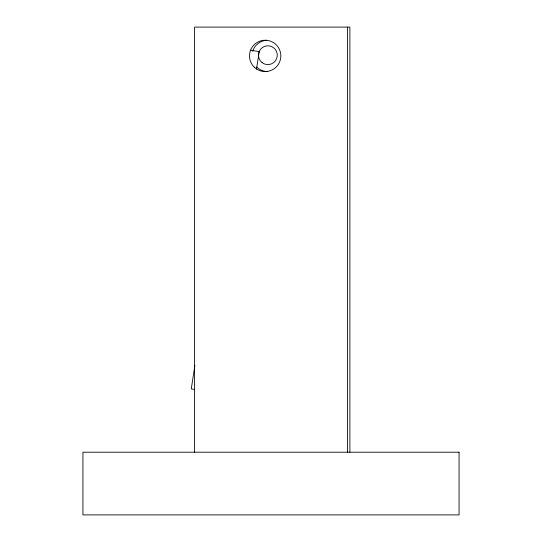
<?xml version="1.0" encoding="UTF-8"?>
<svg xmlns="http://www.w3.org/2000/svg" width="542" height="542" viewBox="0 0 542 542"><rect width="100%" height="100%" fill="white"/><g stroke="black" fill="none" stroke-linecap="round" stroke-linejoin="round"><path stroke-width="0.81" d="M194.883 365.477L191.265 388.905L194.524 389.407M256.474 69.159L259.191 51.585L250.221 50.203M349.875 452.211L349.875 27.1L194.598 27.1L194.598 452.211M347.402 27.1L347.402 452.211M267.809 71.564A15.671 15.671 0 0 1 256.678 67.1M252.687 51.219A15.671 15.671 0 0 1 266.657 40.257M459.067 452.211L82.933 452.211L82.933 514.9L459.067 514.9L459.067 452.211M254.212 67.1A15.671 15.671 0 0 0 280.349 59.789A15.671 15.671 0 0 0 260.953 40.799A15.671 15.671 0 0 0 254.212 67.1M262.138 62.648A9.404 9.404 0 0 0 277.192 56.436A9.404 9.404 0 0 0 264.286 46.504A9.404 9.404 0 0 0 262.138 62.648"/></g></svg>
